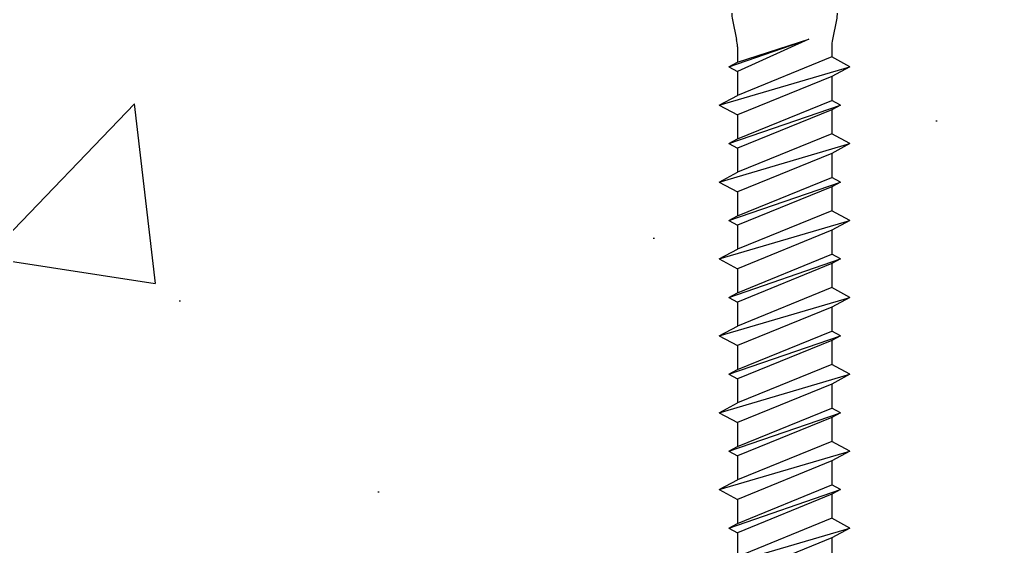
# Model space of a CAD drawing. Header units: inches. Extents: x -2.6 to 42.7, y -8.9 to 1.2.
# Drawn here: x 11.796 to 13.109, y -5.117 to -4.422 of the extents above; entities that cross this region are included whole.
import ezdxf

# ---------------------------------------------------------------- set-up
doc = ezdxf.new("R2010")
doc.units = ezdxf.units.IN
doc.header["$MEASUREMENT"] = 0
doc.layers.add('Anchors', color=4, linetype='Continuous')
doc.layers.add('Conditions', color=1, linetype='Continuous')

# ---------------------------------------------------------------- blocks, each defined once
blk = doc.blocks.new('TH316134')
for p, q in [((-0.0687, -0.1217), (-0.0633, -0.1477)), ((0.0687, -0.1217), (0.0633, -0.1477)), ((-0.0737, -0.1836), (0.0321, -0.1471)), ((-0.0623, -0.1774), (0.0321, -0.1471)), ((0.0321, -0.1471), (-0.0623, -0.1898)), ((-0.0623, -0.1573), (-0.0623, -0.1774)), ((0.0623, -0.1573), (0.0623, -0.1707)), ((-0.0862, -0.2344), (0.0863, -0.1836)), ((-0.0737, -0.1836), (-0.0623, -0.1774)), ((-0.0737, -0.1836), (-0.0623, -0.1898)), ((0.0623, -0.1707), (-0.0623, -0.2215)), ((0.0863, -0.1836), (0.0623, -0.1707)), ((0.0863, -0.1836), (0.0623, -0.1965)), ((-0.0623, -0.1898), (-0.0623, -0.2215)), ((0.0623, -0.1965), (-0.0623, -0.2473)), ((0.0623, -0.1965), (0.0623, -0.2282)), ((-0.0862, -0.2344), (-0.0623, -0.2215)), ((-0.0862, -0.2344), (-0.0623, -0.2473)), ((-0.0737, -0.2852), (0.0737, -0.2344)), ((-0.0623, -0.279), (0.0623, -0.2282)), ((0.0737, -0.2344), (0.0623, -0.2282)), ((0.0737, -0.2344), (0.0623, -0.2405)), ((0.0623, -0.2405), (-0.0623, -0.2913)), ((-0.0623, -0.2473), (-0.0623, -0.279)), ((0.0623, -0.2405), (0.0623, -0.2722)), ((0.0623, -0.2722), (-0.0623, -0.323)), ((0.0863, -0.2852), (0.0623, -0.2722)), ((-0.0862, -0.3359), (0.0863, -0.2852)), ((-0.0737, -0.2852), (-0.0623, -0.279)), ((-0.0737, -0.2852), (-0.0623, -0.2913)), ((0.0863, -0.2852), (0.0623, -0.2981)), ((-0.0623, -0.2913), (-0.0623, -0.323)), ((0.0623, -0.2981), (-0.0623, -0.3489)), ((0.0623, -0.2981), (0.0623, -0.3298)), ((-0.0862, -0.3359), (-0.0623, -0.323)), ((-0.0862, -0.3359), (-0.0623, -0.3489)), ((-0.0737, -0.3867), (0.0737, -0.3359)), ((-0.0623, -0.3806), (0.0623, -0.3298)), ((0.0737, -0.3359), (0.0623, -0.3298)), ((0.0737, -0.3359), (0.0623, -0.3421)), ((0.0623, -0.3421), (-0.0623, -0.3929)), ((-0.0623, -0.3489), (-0.0623, -0.3806)), ((0.0623, -0.3421), (0.0623, -0.3738)), ((0.0623, -0.3738), (-0.0623, -0.4246)), ((0.0863, -0.3867), (0.0623, -0.3738)), ((-0.0862, -0.4375), (0.0863, -0.3867)), ((-0.0737, -0.3867), (-0.0623, -0.3806)), ((-0.0737, -0.3867), (-0.0623, -0.3929)), ((-0.0623, -0.3929), (-0.0623, -0.4246)), ((0.0863, -0.3867), (0.0623, -0.3996)), ((0.0623, -0.3996), (-0.0623, -0.4504)), ((0.0623, -0.3996), (0.0623, -0.4313)), ((-0.0862, -0.4375), (-0.0623, -0.4246)), ((-0.0623, -0.4821), (0.0623, -0.4313)), ((0.0737, -0.4375), (0.0623, -0.4313)), ((-0.0862, -0.4375), (-0.0623, -0.4504)), ((-0.0737, -0.4883), (0.0737, -0.4375)), ((0.0623, -0.4437), (-0.0623, -0.4944)), ((0.0737, -0.4375), (0.0623, -0.4437)), ((0.0623, -0.4437), (0.0623, -0.4754)), ((-0.0623, -0.4504), (-0.0623, -0.4821)), ((-0.0737, -0.4883), (-0.0623, -0.4821)), ((0.0623, -0.4754), (-0.0623, -0.5261)), ((0.0863, -0.4883), (0.0623, -0.4754)), ((-0.0862, -0.5391), (0.0863, -0.4883)), ((-0.0737, -0.4883), (-0.0623, -0.4944)), ((-0.0623, -0.4944), (-0.0623, -0.5261)), ((0.0863, -0.4883), (0.0623, -0.5012)), ((0.0623, -0.5012), (-0.0623, -0.552)), ((0.0623, -0.5012), (0.0623, -0.5329)), ((-0.0862, -0.5391), (-0.0623, -0.5261)), ((-0.0623, -0.5837), (0.0623, -0.5329)), ((0.0737, -0.5391), (0.0623, -0.5329)), ((-0.0862, -0.5391), (-0.0623, -0.552)), ((-0.0737, -0.5898), (0.0737, -0.5391)), ((0.0623, -0.5452), (-0.0623, -0.596)), ((0.0737, -0.5391), (0.0623, -0.5452)), ((0.0623, -0.5452), (0.0623, -0.5769)), ((-0.0623, -0.552), (-0.0623, -0.5837)), ((0.0623, -0.5769), (-0.0623, -0.6277)), ((0.0863, -0.5898), (0.0623, -0.5769)), ((-0.0862, -0.6406), (0.0863, -0.5898)), ((-0.0737, -0.5898), (-0.0623, -0.5837)), ((-0.0737, -0.5898), (-0.0623, -0.596)), ((0.0863, -0.5898), (0.0623, -0.6028)), ((-0.0623, -0.596), (-0.0623, -0.6277)), ((0.0623, -0.6028), (-0.0623, -0.6535)), ((0.0623, -0.6028), (0.0623, -0.6345)), ((-0.0862, -0.6406), (-0.0623, -0.6277)), ((-0.0862, -0.6406), (-0.0623, -0.6535)), ((-0.0737, -0.6914), (0.0737, -0.6406)), ((-0.0623, -0.6852), (0.0623, -0.6345)), ((0.0737, -0.6406), (0.0623, -0.6345)), ((0.0737, -0.6406), (0.0623, -0.6468)), ((0.0623, -0.6468), (-0.0623, -0.6976)), ((-0.0623, -0.6535), (-0.0623, -0.6852)), ((0.0623, -0.6468), (0.0623, -0.6785)), ((0.0623, -0.6785), (-0.0623, -0.7293)), ((0.0863, -0.6914), (0.0623, -0.6785)), ((-0.0862, -0.7422), (0.0863, -0.6914)), ((-0.0737, -0.6914), (-0.0623, -0.6852)), ((-0.0737, -0.6914), (-0.0623, -0.6976)), ((0.0863, -0.6914), (0.0623, -0.7043)), ((-0.0623, -0.6976), (-0.0623, -0.7293)), ((0.0623, -0.7043), (-0.0623, -0.7551)), ((0.0623, -0.7043), (0.0623, -0.736)), ((-0.0862, -0.7422), (-0.0623, -0.7293)), ((-0.0862, -0.7422), (-0.0623, -0.7551)), ((-0.0737, -0.793), (0.0737, -0.7422)), ((-0.0623, -0.7868), (0.0623, -0.736)), ((0.0737, -0.7422), (0.0623, -0.736)), ((0.0737, -0.7422), (0.0623, -0.7484)), ((0.0623, -0.7484), (-0.0623, -0.7991)), ((-0.0623, -0.7551), (-0.0623, -0.7868)), ((0.0623, -0.7484), (0.0623, -0.78)), ((-0.0737, -0.793), (-0.0623, -0.7868)), ((0.0623, -0.78), (-0.0623, -0.8308)), ((0.0863, -0.793), (0.0623, -0.78)), ((-0.0862, -0.8437), (0.0863, -0.793)), ((-0.0737, -0.793), (-0.0623, -0.7991)), ((-0.0623, -0.7991), (-0.0623, -0.8308)), ((0.0863, -0.793), (0.0623, -0.8059)), ((0.0623, -0.8059), (-0.0623, -0.8567)), ((0.0623, -0.8059), (0.0623, -0.8376))]:
    blk.add_line(p, q)
for centre, start, end in [((-0.0232, -0.1121), 180, 191.9357), ((0.0233, -0.1121), 348.0643, 0), ((-0.1088, -0.1573), 0, 11.9357), ((0.1088, -0.1573), 168.0643, 180)]:
    blk.add_arc(centre, 0.0465, start, end)

msp = doc.modelspace()

# ---------------------------------------------------------------- hatches: boundary and pattern name
at = {"layer": 'Conditions'}
h = msp.add_hatch(dxfattribs=at)
h.set_pattern_fill('AR-CONC', color=256, scale=0.25, style=0)
h.set_pattern_definition([(50, (-3.2627, -11.3013), (1.79315, -0.15688), [0.1875, -2.0625]), (355, (-3.2627, -11.3013), (-0.34688, 1.88048), [0.15, -1.65]), (100.451, (-3.1133, -11.3143), (1.44627, 1.7236), [0.15935, -1.75286]), (46.184, (-3.2627, -10.8013), (2.6681, -0.4138), [0.28125, -3.09375]), (96.636, (-3.0404, -10.8357), (2.33666, 2.4353), [0.23903, -2.62928]), (351.184, (-3.2627, -10.8013), (2.33665, 2.4353), [0.225, -2.475]), (21, (-3.0127, -10.9263), (1.49227, -1.00655), [0.1875, -2.0625]), (326, (-3.0127, -10.9263), (0.60829, 1.81288), [0.15, -1.65]), (71.451, (-2.8884, -11.0101), (2.10056, 0.80633), [0.15935, -1.75286]), (37.5, (-3.2627, -11.30126), (0.0304, 0.832235), [0, -1.63, 0, -1.675, 0, -1.65625]), (7.5, (-3.2627, -11.3013), (0.657674, 0.98603), [0, -0.955, 0, -1.5925, 0, -0.63125]), (327.5, (-3.8202, -11.30126), (1.334556, -0.056387), [0, -0.625, 0, -1.95, 0, -2.5875]), (317.5, (-4.0702, -11.3013), (1.457965, 0.25026), [0, -0.8125, 0, -1.295, 0, -1.8375])])
h.paths.add_polyline_path([(15.0531, -3.38166), (15.02722, -3.38166), (15.02722, -3.43987), (13.97275, -3.43987), (13.97275, -4.41987), (12.87485, -4.41987), (12.869, -4.44755, 0.0521265), (12.86799, -4.45717), (12.86799, -4.47054), (12.89199, -4.48347), (12.86799, -4.49639), (12.86799, -4.52808), (12.87944, -4.53425), (12.86799, -4.54041), (12.86799, -4.5721), (12.89199, -4.58503), (12.86799, -4.59795), (12.86799, -4.62965), (12.87944, -4.63581), (12.86799, -4.64197), (12.86799, -4.67367), (12.89199, -4.68659), (12.86799, -4.69952), (12.86799, -4.73121), (12.87944, -4.73737), (12.86799, -4.74354), (12.86799, -4.77523), (12.89199, -4.78815), (12.86799, -4.80108), (12.86799, -4.83277), (12.87944, -4.83893), (12.86799, -4.8451), (12.86799, -4.87679), (12.89199, -4.88972), (12.86799, -4.90264), (12.86799, -4.93433), (12.87944, -4.9405), (12.86799, -4.94666), (12.86799, -4.97835), (12.89199, -4.99128), (12.86799, -5.0042), (12.86799, -5.0359), (12.87944, -5.04206), (12.86799, -5.04822), (12.86799, -5.07992), (12.89199, -5.09284), (12.86799, -5.10577), (12.86799, -5.13746), (12.87944, -5.14362), (12.86799, -5.14979), (12.86799, -5.18148), (12.89199, -5.1944), (12.86799, -5.20733), (12.86799, -5.23902), (12.87944, -5.24518), (12.86799, -5.25135), (12.86799, -5.28304), (12.89199, -5.29597), (12.86799, -5.30889), (12.86799, -5.33277), (12.87944, -5.33893), (12.86799, -5.3451), (12.86799, -5.37679), (12.89199, -5.38972), (12.86799, -5.40264), (12.86799, -5.43433), (12.87944, -5.4405), (12.86799, -5.44666), (12.86799, -5.47835), (12.89199, -5.49128), (12.86799, -5.5042), (12.86799, -5.5359), (12.87944, -5.54206), (12.86799, -5.54822), (12.86799, -5.57992), (12.89199, -5.59284), (12.86799, -5.60577), (12.86799, -5.63746), (12.87944, -5.64362), (12.86799, -5.64979), (12.86799, -5.68148), (12.89199, -5.6944), (12.86799, -5.70733), (12.86799, -5.73902), (12.87944, -5.74518), (12.86799, -5.75135), (12.86799, -5.78304), (12.89199, -5.79597), (12.86799, -5.80889), (12.86799, -5.84058), (12.87944, -5.84675), (12.86799, -5.85291), (12.86799, -5.89344), (12.81597, -6.04196, -0.7741233), (12.79552, -6.04196), (12.74349, -5.89344), (12.74349, -5.85967), (12.71949, -5.84675), (12.74349, -5.83382), (12.74349, -5.80213), (12.73205, -5.79597), (12.74349, -5.7898), (12.74349, -5.75811), (12.71949, -5.74518), (12.74349, -5.73226), (12.74349, -5.70057), (12.73205, -5.6944), (12.74349, -5.68824), (12.74349, -5.65655), (12.71949, -5.64362), (12.74349, -5.6307), (12.74349, -5.599), (12.73205, -5.59284), (12.74349, -5.58668), (12.74349, -5.55498), (12.71949, -5.54206), (12.74349, -5.52913), (12.74349, -5.49744), (12.73205, -5.49128), (12.74349, -5.48511), (12.74349, -5.45342), (12.71949, -5.4405), (12.74349, -5.42757), (12.74349, -5.39588), (12.73205, -5.38972), (12.74349, -5.38355), (12.74349, -5.35967), (12.71949, -5.34675), (12.74349, -5.33382), (12.74349, -5.30213), (12.73205, -5.29597), (12.74349, -5.2898), (12.74349, -5.25811), (12.71949, -5.24518), (12.74349, -5.23226), (12.74349, -5.20057), (12.73205, -5.1944), (12.74349, -5.18824), (12.74349, -5.15655), (12.71949, -5.14362), (12.74349, -5.1307), (12.74349, -5.099), (12.73205, -5.09284), (12.74349, -5.08668), (12.74349, -5.05498), (12.71949, -5.04206), (12.74349, -5.02913), (12.74349, -4.99744), (12.73205, -4.99128), (12.74349, -4.98511), (12.74349, -4.95342), (12.71949, -4.9405), (12.74349, -4.92757), (12.74349, -4.89588), (12.73205, -4.88972), (12.74349, -4.88355), (12.74349, -4.85186), (12.71949, -4.83893), (12.74349, -4.82601), (12.74349, -4.79432), (12.73205, -4.78815), (12.74349, -4.78199), (12.74349, -4.7503), (12.71949, -4.73737), (12.74349, -4.72445), (12.74349, -4.69275), (12.73205, -4.68659), (12.74349, -4.68043), (12.74349, -4.64873), (12.71949, -4.63581), (12.74349, -4.62288), (12.74349, -4.59119), (12.73205, -4.58503), (12.74349, -4.57886), (12.74349, -4.54717), (12.71949, -4.53425), (12.74349, -4.52132), (12.74349, -4.48963), (12.73205, -4.48347), (12.74349, -4.4773), (12.74349, -4.45717, 0.0521265), (12.74249, -4.44755), (12.73664, -4.41987), (10.97275, -4.41987), (10.97275, -7.43491), (15.03052, -7.43491)])
h.paths.add_polyline_path([(12.79552, -6.04196, 0.0418628), (12.7961, -6.04362)], flags=16)
h.paths.add_polyline_path([(14.43912, -4.96052), (15.3982, -4.96052), (15.3982, -5.34405), (14.43912, -5.34405)], flags=9)
h.paths.add_polyline_path([(14.41548, -5.59576), (17.32152, -5.59576), (17.32152, -6.46996), (14.41548, -6.46996)], flags=9)

# ---------------------------------------------------------------- block references
at = {"layer": 'Anchors'}
msp.add_blockref('TH316134', (12.80574, -4.29987), dxfattribs=at)

doc.saveas('drawing.dxf')
